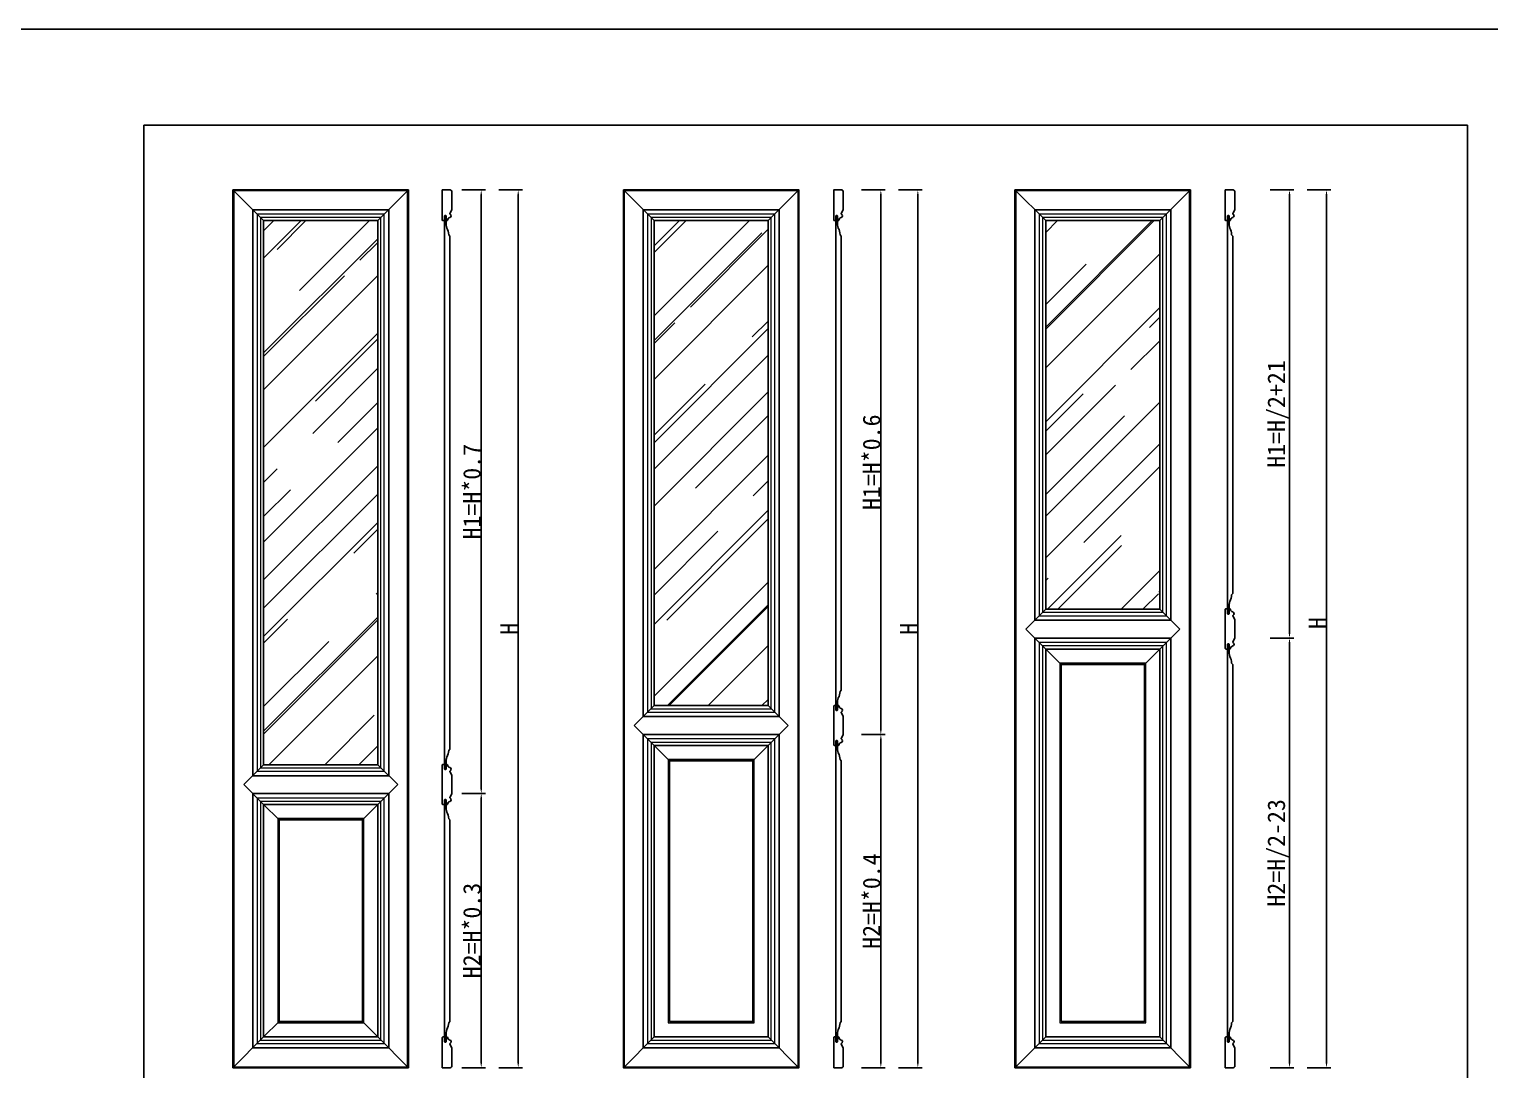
# Model space of a CAD drawing. Header units: millimetres. Extents: x 85186 to 129000, y -77269 to -36327.
# Drawn here: x 96507 to 99837, y -75413 to -73042 of the extents above; entities that cross this region are included whole.
import ezdxf

# ---------------------------------------------------------------- set-up
doc = ezdxf.new("R2010")
doc.units = ezdxf.units.MM
doc.layers.add('主色线', color=29, linetype='Continuous', lineweight=5)
doc.layers.add('粗实线', color=7, linetype='Continuous')
doc.styles.get("Standard").update_dxf_attribs({"font": 'SimSun.ttf'})
doc.styles.add('ZB_宋体', font='SimSun.ttf')
doc.dimstyles.new('客来福标注小', dxfattribs={"dimscale": 20, "dimtxt": 2, "dimasz": 0.5, "dimexe": 0.5, "dimexo": 0, "dimgap": 0.05, "dimtad": 1, "dimdec": 0, "dimzin": 0, "dimdsep": 46, "dimtxsty": 'Standard', "dimcen": 0, "dimclrd": 256, "dimclre": 256, "dimclrt": 256, "dimadec": 0, "dimazin": 0, "dimtfac": 1, "dimtdec": 0, "dimtofl": 0, "dimtmove": 1, "dimatfit": 3, "dimfxl": 2.2, "dimfxlon": 1, "dimtolj": 1, "dimtzin": 0, "dimarcsym": 0})
pattern_1 = [(45, (-31505.34, -105554.82), (129.31569, 344.84184), [2286, -304.8, 762, -152.4]), (45, (-31415.9, -105357.62), (-251.08796, 35.5618), [457.2, -50.292, 914.4, -114.3]), (45, (-31543.05, -105409.34), (488.16672, 632.56924), [1219.2, -213.36, 609.6, -152.4])]

# ---------------------------------------------------------------- blocks, each defined once
blk = doc.blocks.new('*D3326')
at = {"lineweight": -2, "transparency": 16777216}
for p, q in [((98488.9, -73408), (98542.9, -73408)), ((98532.9, -73418), (98532.9, -75398)), ((98488.9, -75408), (98542.9, -75408))]:
    blk.add_line(p, q, dxfattribs=at)
at = {"transparency": 16777216}
for points in [[(98531.2, -73418), (98534.5, -73418), (98532.9, -73408)], [(98531.2, -75398), (98534.5, -75398), (98532.9, -75408)]]:
    blk.add_solid(points, dxfattribs=at)
at = {"layer": 'Defpoints', "color": 0, "transparency": 16777216}
for p in [(98422.4, -73408), (98422.4, -75408), (98532.9, -75408)]:
    blk.add_point(p, dxfattribs=at)
at = {"transparency": 16777216, "insert": (98511.9, -74408), "char_height": 40, "attachment_point": 5, "rotation": 90, "style": 'ZB_宋体'}
blk.add_mtext('\\A1;H', dxfattribs=at)
blk = doc.blocks.new('*D3327')
at = {"lineweight": -2, "transparency": 16777216}
for p, q in [((98404.5, -74648.9), (98458.5, -74648.9)), ((98448.5, -74658.9), (98448.5, -75398)), ((98404.5, -75408), (98458.5, -75408))]:
    blk.add_line(p, q, dxfattribs=at)
at = {"transparency": 16777216}
for points in [[(98446.8, -74658.9), (98450.2, -74658.9), (98448.5, -74648.9)], [(98446.8, -75398), (98450.2, -75398), (98448.5, -75408)]]:
    blk.add_solid(points, dxfattribs=at)
at = {"layer": 'Defpoints', "color": 0, "transparency": 16777216}
for p in [(98216.7, -74648.9), (98378, -75408), (98448.5, -75408)]:
    blk.add_point(p, dxfattribs=at)
at = {"transparency": 16777216, "insert": (98427.5, -75028.4), "char_height": 40, "attachment_point": 5, "rotation": 90, "style": 'ZB_宋体'}
blk.add_mtext('\\A1;H2=H*0.4', dxfattribs=at)
blk = doc.blocks.new('*D3328')
at = {"lineweight": -2, "transparency": 16777216}
for p, q in [((98404.5, -73408), (98458.5, -73408)), ((98448.5, -74638.9), (98448.5, -73418)), ((98404.5, -74648.9), (98458.5, -74648.9))]:
    blk.add_line(p, q, dxfattribs=at)
at = {"transparency": 16777216}
for points in [[(98446.8, -73418), (98450.2, -73418), (98448.5, -73408)], [(98446.8, -74638.9), (98450.2, -74638.9), (98448.5, -74648.9)]]:
    blk.add_solid(points, dxfattribs=at)
at = {"layer": 'Defpoints', "color": 0, "transparency": 16777216}
for p in [(98318, -73408), (98448.5, -73408), (98216.7, -74648.9)]:
    blk.add_point(p, dxfattribs=at)
at = {"transparency": 16777216, "insert": (98427.5, -74028.4), "char_height": 40, "attachment_point": 5, "rotation": 90, "style": 'ZB_宋体'}
blk.add_mtext('\\A1;H1=H*0.6', dxfattribs=at)
blk = doc.blocks.new('*D3329')
at = {"lineweight": -2, "transparency": 16777216}
for p, q in [((99420.5, -73408), (99474.5, -73408)), ((99464.5, -73418), (99464.5, -75398)), ((99420.5, -75408), (99474.5, -75408))]:
    blk.add_line(p, q, dxfattribs=at)
at = {"transparency": 16777216}
for points in [[(99462.8, -73418), (99466.1, -73418), (99464.5, -73408)], [(99462.8, -75398), (99466.1, -75398), (99464.5, -75408)]]:
    blk.add_solid(points, dxfattribs=at)
at = {"layer": 'Defpoints', "color": 0, "transparency": 16777216}
for p in [(99354, -73408), (99354, -75408), (99464.5, -75408)]:
    blk.add_point(p, dxfattribs=at)
at = {"transparency": 16777216, "insert": (99443.5, -74395), "char_height": 40, "attachment_point": 5, "rotation": 90, "style": 'ZB_宋体'}
blk.add_mtext('\\A1;H', dxfattribs=at)
blk = doc.blocks.new('*D3330')
at = {"lineweight": -2, "transparency": 16777216}
for p, q in [((99336.1, -74429), (99390.1, -74429)), ((99380.1, -74439), (99380.1, -75398)), ((99336.1, -75408), (99390.1, -75408))]:
    blk.add_line(p, q, dxfattribs=at)
at = {"transparency": 16777216}
for points in [[(99378.5, -74439), (99381.8, -74439), (99380.1, -74429)], [(99378.5, -75398), (99381.8, -75398), (99380.1, -75408)]]:
    blk.add_solid(points, dxfattribs=at)
at = {"layer": 'Defpoints', "color": 0, "transparency": 16777216}
for p in [(99109.4, -74429), (99309.6, -75408), (99380.1, -75408)]:
    blk.add_point(p, dxfattribs=at)
at = {"transparency": 16777216, "insert": (99354.8, -74918.5), "char_height": 40, "attachment_point": 5, "rotation": 90, "style": 'ZB_宋体'}
blk.add_mtext('\\A1;H2=H/2-23', dxfattribs=at)
blk = doc.blocks.new('*D3331')
at = {"lineweight": -2, "transparency": 16777216}
for p, q in [((99336.1, -73408), (99390.1, -73408)), ((99380.1, -74419), (99380.1, -73418)), ((99336.1, -74429), (99390.1, -74429))]:
    blk.add_line(p, q, dxfattribs=at)
at = {"transparency": 16777216}
for points in [[(99378.5, -73418), (99381.8, -73418), (99380.1, -73408)], [(99378.5, -74419), (99381.8, -74419), (99380.1, -74429)]]:
    blk.add_solid(points, dxfattribs=at)
at = {"layer": 'Defpoints', "color": 0, "transparency": 16777216}
for p in [(99249.6, -73408), (99380.1, -73408), (99109.4, -74429)]:
    blk.add_point(p, dxfattribs=at)
at = {"transparency": 16777216, "insert": (99354.8, -73918.5), "char_height": 40, "attachment_point": 5, "rotation": 90, "style": 'ZB_宋体'}
blk.add_mtext('\\A1;H1=H/2+21', dxfattribs=at)
blk = doc.blocks.new('*D3332')
at = {"lineweight": -2, "transparency": 16777216}
for p, q in [((97493.5, -74783.1), (97547.5, -74783.1)), ((97537.5, -74793.1), (97537.5, -75398)), ((97493.5, -75408), (97547.5, -75408))]:
    blk.add_line(p, q, dxfattribs=at)
at = {"transparency": 16777216}
for points in [[(97535.8, -74793.1), (97539.2, -74793.1), (97537.5, -74783.1)], [(97535.8, -75398), (97539.2, -75398), (97537.5, -75408)]]:
    blk.add_solid(points, dxfattribs=at)
at = {"layer": 'Defpoints', "color": 0, "transparency": 16777216}
for p in [(97470.8, -74783.1), (97467, -75408), (97537.5, -75408)]:
    blk.add_point(p, dxfattribs=at)
at = {"transparency": 16777216, "insert": (97516.5, -75095.5), "char_height": 40, "attachment_point": 5, "rotation": 90, "style": 'ZB_宋体'}
blk.add_mtext('\\A1;H2=H*0.3', dxfattribs=at)
blk = doc.blocks.new('*D3333')
at = {"lineweight": -2, "transparency": 16777216}
for p, q in [((97493.5, -73408), (97547.5, -73408)), ((97537.5, -74773.1), (97537.5, -73418)), ((97493.5, -74783.1), (97547.5, -74783.1))]:
    blk.add_line(p, q, dxfattribs=at)
at = {"transparency": 16777216}
for points in [[(97535.8, -73418), (97539.2, -73418), (97537.5, -73408)], [(97535.8, -74773.1), (97539.2, -74773.1), (97537.5, -74783.1)]]:
    blk.add_solid(points, dxfattribs=at)
at = {"layer": 'Defpoints', "color": 0, "transparency": 16777216}
for p in [(97407, -73408), (97537.5, -73408), (97470.8, -74783.1)]:
    blk.add_point(p, dxfattribs=at)
at = {"transparency": 16777216, "insert": (97516.5, -74095.5), "char_height": 40, "attachment_point": 5, "rotation": 90, "style": 'ZB_宋体'}
blk.add_mtext('\\A1;H1=H*0.7', dxfattribs=at)
blk = doc.blocks.new('*D3334')
at = {"lineweight": -2, "transparency": 16777216}
for p, q in [((97577.9, -73408), (97631.9, -73408)), ((97621.9, -73418), (97621.9, -75398)), ((97577.9, -75408), (97631.9, -75408))]:
    blk.add_line(p, q, dxfattribs=at)
at = {"transparency": 16777216}
for points in [[(97620.2, -73418), (97623.5, -73418), (97621.9, -73408)], [(97620.2, -75398), (97623.5, -75398), (97621.9, -75408)]]:
    blk.add_solid(points, dxfattribs=at)
at = {"layer": 'Defpoints', "color": 0, "transparency": 16777216}
for p in [(97511.4, -73408), (97511.4, -75408), (97621.9, -75408)]:
    blk.add_point(p, dxfattribs=at)
at = {"transparency": 16777216, "insert": (97600.9, -74408), "char_height": 40, "attachment_point": 5, "rotation": 90, "style": 'ZB_宋体'}
blk.add_mtext('\\A1;H', dxfattribs=at)

msp = doc.modelspace()

# ---------------------------------------------------------------- hatches: boundary and pattern name
h = msp.add_hatch()
h.set_pattern_fill('AR-RROOF', color=4, scale=6, angle=45)
h.set_pattern_definition(pattern_1)
h.paths.add_polyline_path([(97041.492, -74717.602), (97301.586, -74717.602), (97301.586, -73477.959), (97041.492, -73477.959)])
h = msp.add_hatch()
h.set_pattern_fill('AR-RROOF', color=4, scale=6, angle=45)
h.set_pattern_definition(pattern_1)
h.paths.add_polyline_path([(97931.64, -74582.959), (98191.734, -74582.959), (98191.734, -73477.959), (97931.64, -73477.959)])
h = msp.add_hatch()
h.set_pattern_fill('AR-RROOF', color=4, scale=6, angle=45)
h.set_pattern_definition(pattern_1)
h.paths.add_polyline_path([(98824.326, -74363.063), (99084.42, -74363.063), (99084.42, -73477.959), (98824.326, -73477.959)])

# ---------------------------------------------------------------- linework, layer by layer
for p, q in [((85317.176, -73041.753), (128998.287, -73041.753)), ((98078.416, -73260.69), (97283.635, -73260.69)), ((98409.878, -73260.69), (98078.416, -73260.69)), ((98078.416, -73260.69), (99223.548, -73260.69)), ((99223.548, -73260.69), (98409.878, -73260.69)), ((99785.631, -73260.69), (99223.548, -73260.69)), ((99785.631, -73260.69), (99223.548, -73260.69))]:
    msp.add_line(p, q)
at = {"color": 0}
for p, q in [((99785.631, -73260.69), (96768.532, -73260.69)), ((96768.532, -73260.69), (99785.631, -73260.69)), ((99785.631, -73260.69), (96768.532, -73260.69))]:
    msp.add_line(p, q, dxfattribs=at)
at = {"color": 250}
for p, q in [((97041.492, -73477.959), (96971.492, -73407.959)), ((97301.586, -73477.959), (97371.586, -73407.959)), ((97931.64, -73477.959), (97861.64, -73407.959)), ((98191.734, -73477.959), (98261.734, -73407.959)), ((98824.326, -73477.959), (98754.326, -73407.959)), ((99084.42, -73477.959), (99154.42, -73407.959)), ((98824.326, -74363.063), (98778.848, -74408.541)), ((99084.42, -74363.063), (99129.898, -74408.541)), ((98824.326, -74454.019), (98778.848, -74408.541)), ((99084.42, -74454.019), (99129.898, -74408.541)), ((98824.326, -74454.019), (98859.326, -74489.019)), ((99049.42, -74489.019), (99084.42, -74454.019)), ((97931.64, -74582.959), (97886.162, -74628.438)), ((98191.734, -74582.959), (98237.212, -74628.438)), ((97931.64, -74673.916), (97886.162, -74628.438)), ((98191.734, -74673.916), (98237.212, -74628.438)), ((97931.64, -74673.916), (97966.64, -74708.916)), ((98156.734, -74708.916), (98191.734, -74673.916)), ((97041.492, -74717.602), (96996.014, -74763.08)), ((97301.586, -74717.602), (97347.065, -74763.08)), ((97041.492, -74808.558), (96996.014, -74763.08)), ((97301.586, -74808.558), (97347.065, -74763.08)), ((97041.492, -74808.558), (97076.492, -74843.558)), ((97266.586, -74843.558), (97301.586, -74808.558)), ((97076.492, -75302.959), (97041.492, -75337.959)), ((97266.586, -75302.959), (97301.586, -75337.959)), ((97041.492, -75337.959), (96971.492, -75407.959)), ((97301.586, -75337.959), (97371.586, -75407.959)), ((97931.64, -75337.959), (97861.64, -75407.959)), ((98191.734, -75337.959), (98261.734, -75407.959)), ((98824.326, -75337.959), (98754.326, -75407.959)), ((99084.42, -75337.959), (99154.42, -75407.959))]:
    msp.add_line(p, q, dxfattribs=at)
at = {"color": 2}
for p, q in [((97453.834, -74727.784), (97453.834, -73471.259)), ((97453.834, -73471.259), (97457.834, -73471.259)), ((97457.834, -73471.259), (97457.834, -73487.959)), ((98346.018, -74593.141), (98346.018, -73471.259)), ((98346.018, -73471.259), (98350.018, -73471.259)), ((98350.018, -73471.259), (98350.018, -73487.959)), ((99238.704, -74373.245), (99238.704, -73471.259)), ((99238.704, -73471.259), (99242.704, -73471.259)), ((99242.704, -73471.259), (99242.704, -73487.959)), ((97463.334, -73509.957), (97465.834, -73512.959)), ((97465.834, -73512.959), (97465.834, -74682.084)), ((98355.517, -73509.957), (98358.017, -73512.959)), ((98358.017, -73512.959), (98358.017, -74547.441)), ((99248.203, -73509.957), (99250.703, -73512.959)), ((99250.703, -73512.959), (99250.703, -74327.545)), ((99250.703, -74327.545), (99248.203, -74330.547)), ((99234.653, -74362.545), (99233.653, -74363.545)), ((99233.653, -74363.545), (99233.653, -74432.545)), ((99237.704, -74362.545), (99234.653, -74362.545)), ((99238.704, -74364.045), (99237.704, -74362.545)), ((99238.704, -74373.245), (99238.704, -74364.045)), ((99242.704, -74369.245), (99238.704, -74369.245)), ((99239.704, -74374.245), (99238.704, -74373.245)), ((99241.704, -74374.245), (99239.704, -74374.245)), ((99242.704, -74373.245), (99241.704, -74374.245)), ((99242.704, -74352.545), (99242.704, -74369.245)), ((99242.704, -74369.245), (99242.704, -74354.138)), ((99242.704, -74354.138), (99242.704, -74369.245)), ((99242.704, -74369.245), (99242.704, -74360.345)), ((99243.704, -74362.545), (99242.704, -74364.045)), ((99242.704, -74364.045), (99242.704, -74373.245)), ((99244.311, -74362.545), (99243.704, -74362.545)), ((99250.653, -74378.286), (99250.653, -74378.235)), ((99255.401, -74387.092), (99250.778, -74378.771)), ((99255.653, -74402.545), (99255.653, -74388.063)), ((99255.653, -74428.517), (99255.653, -74388.063)), ((99255.653, -74414.036), (99255.653, -74428.517)), ((99233.653, -74453.036), (99233.653, -74426.036)), ((99239.704, -74442.336), (99238.704, -74443.336)), ((99238.704, -75344.659), (99238.704, -74443.336)), ((99238.704, -74443.336), (99238.704, -74452.536)), ((99242.704, -74447.336), (99238.704, -74447.336)), ((99241.704, -74442.336), (99239.704, -74442.336)), ((99242.704, -74443.336), (99241.704, -74442.336)), ((99242.704, -74452.536), (99242.704, -74443.336)), ((99242.704, -74447.336), (99242.704, -74462.443)), ((99242.704, -74462.443), (99242.704, -74447.336)), ((99242.704, -74464.036), (99242.704, -74447.336)), ((99242.704, -74447.336), (99242.704, -74456.236)), ((99250.653, -74438.295), (99250.653, -74438.345)), ((99255.401, -74429.489), (99250.778, -74437.809)), ((99234.653, -74454.036), (99233.653, -74453.036)), ((99237.704, -74454.036), (99234.653, -74454.036)), ((99238.704, -74452.536), (99237.704, -74454.036)), ((99243.704, -74454.036), (99242.704, -74452.536)), ((99244.311, -74454.036), (99243.704, -74454.036)), ((99250.703, -74489.036), (99248.203, -74486.033)), ((99250.703, -74489.036), (99250.703, -75302.959)), ((98358.017, -74547.441), (98355.517, -74550.443)), ((98341.967, -74582.441), (98340.967, -74583.441)), ((98340.967, -74583.441), (98340.967, -74652.441)), ((98345.018, -74582.441), (98341.967, -74582.441)), ((98346.018, -74583.941), (98345.018, -74582.441)), ((98346.018, -74593.141), (98346.018, -74583.941)), ((98350.018, -74572.441), (98350.018, -74589.141)), ((98350.018, -74589.141), (98350.018, -74574.034)), ((98350.018, -74574.034), (98350.018, -74589.141)), ((98350.018, -74589.141), (98350.018, -74580.241)), ((98351.018, -74582.441), (98350.018, -74583.941)), ((98350.018, -74583.941), (98350.018, -74593.141)), ((98351.625, -74582.441), (98351.018, -74582.441)), ((98350.018, -74589.141), (98346.018, -74589.141)), ((98347.018, -74594.141), (98346.018, -74593.141)), ((98349.018, -74594.141), (98347.018, -74594.141)), ((98350.018, -74593.141), (98349.018, -74594.141)), ((98357.967, -74598.182), (98357.967, -74598.132)), ((98362.715, -74606.988), (98358.093, -74598.668)), ((98362.967, -74622.441), (98362.967, -74607.959)), ((98362.967, -74648.414), (98362.967, -74607.959)), ((98340.967, -74672.932), (98340.967, -74645.932)), ((98362.715, -74649.385), (98358.093, -74657.706)), ((98362.967, -74633.932), (98362.967, -74648.414)), ((97465.834, -74682.084), (97463.334, -74685.086)), ((98341.967, -74673.932), (98340.967, -74672.932)), ((98345.018, -74673.932), (98341.967, -74673.932)), ((98346.018, -74672.432), (98345.018, -74673.932)), ((98347.018, -74662.232), (98346.018, -74663.232)), ((98346.018, -75344.659), (98346.018, -74663.232)), ((98346.018, -74663.232), (98346.018, -74672.432)), ((98350.018, -74667.232), (98346.018, -74667.232)), ((98349.018, -74662.232), (98347.018, -74662.232)), ((98350.018, -74663.232), (98349.018, -74662.232)), ((98350.018, -74672.432), (98350.018, -74663.232)), ((98350.018, -74667.232), (98350.018, -74682.339)), ((98350.018, -74682.339), (98350.018, -74667.232)), ((98350.018, -74683.932), (98350.018, -74667.232)), ((98350.018, -74667.232), (98350.018, -74676.132)), ((98351.018, -74673.932), (98350.018, -74672.432)), ((98351.625, -74673.932), (98351.018, -74673.932)), ((98357.967, -74658.191), (98357.967, -74658.242)), ((97449.783, -74717.084), (97448.783, -74718.084)), ((97448.783, -74718.084), (97448.783, -74787.084)), ((97452.834, -74717.084), (97449.783, -74717.084)), ((97453.834, -74718.584), (97452.834, -74717.084)), ((97457.834, -74707.084), (97457.834, -74723.784)), ((97457.834, -74723.784), (97457.834, -74708.677)), ((97457.834, -74708.677), (97457.834, -74723.784)), ((97457.834, -74723.784), (97457.834, -74714.884)), ((97458.834, -74717.084), (97457.834, -74718.584)), ((97459.441, -74717.084), (97458.834, -74717.084)), ((98358.017, -74708.932), (98355.517, -74705.93)), ((98358.017, -74708.932), (98358.017, -75302.959)), ((97453.834, -74727.784), (97453.834, -74718.584)), ((97457.834, -74723.784), (97453.834, -74723.784)), ((97454.834, -74728.784), (97453.834, -74727.784)), ((97456.834, -74728.784), (97454.834, -74728.784)), ((97457.834, -74727.784), (97456.834, -74728.784)), ((97457.834, -74718.584), (97457.834, -74727.784)), ((97465.783, -74732.825), (97465.783, -74732.774)), ((97470.531, -74741.631), (97465.909, -74733.31)), ((97470.783, -74757.084), (97470.783, -74742.602)), ((97470.783, -74783.057), (97470.783, -74742.602)), ((97448.783, -74807.575), (97448.783, -74780.575)), ((97470.531, -74784.028), (97465.909, -74792.348)), ((97470.783, -74768.575), (97470.783, -74783.057)), ((97449.783, -74808.575), (97448.783, -74807.575)), ((97452.834, -74808.575), (97449.783, -74808.575)), ((97453.834, -74807.075), (97452.834, -74808.575)), ((97454.834, -74796.875), (97453.834, -74797.875)), ((97453.834, -75344.659), (97453.834, -74797.875)), ((97453.834, -74797.875), (97453.834, -74807.075)), ((97457.834, -74801.875), (97453.834, -74801.875)), ((97456.834, -74796.875), (97454.834, -74796.875)), ((97457.834, -74797.875), (97456.834, -74796.875)), ((97457.834, -74807.075), (97457.834, -74797.875)), ((97457.834, -74801.875), (97457.834, -74816.982)), ((97457.834, -74816.982), (97457.834, -74801.875)), ((97457.834, -74818.575), (97457.834, -74801.875)), ((97457.834, -74801.875), (97457.834, -74810.775)), ((97458.834, -74808.575), (97457.834, -74807.075)), ((97459.441, -74808.575), (97458.834, -74808.575)), ((97465.783, -74792.834), (97465.783, -74792.884)), ((97465.834, -74843.575), (97463.334, -74840.573)), ((97465.834, -74843.575), (97465.834, -75302.959)), ((97465.834, -75302.959), (97463.334, -75305.962)), ((98358.017, -75302.959), (98355.517, -75305.962)), ((99250.703, -75302.959), (99248.203, -75305.962)), ((97449.783, -75337.959), (97448.783, -75338.959)), ((97448.783, -75338.959), (97448.783, -75407.959)), ((97452.834, -75337.959), (97449.783, -75337.959)), ((97453.834, -75339.459), (97452.834, -75337.959)), ((97453.834, -75348.659), (97453.834, -75339.459)), ((97457.834, -75344.659), (97453.834, -75344.659)), ((97454.834, -75349.659), (97453.834, -75348.659)), ((97456.834, -75349.659), (97454.834, -75349.659)), ((97457.834, -75348.659), (97456.834, -75349.659)), ((97457.834, -75327.96), (97457.834, -75344.659)), ((97457.834, -75344.659), (97457.834, -75329.553)), ((97457.834, -75329.553), (97457.834, -75344.659)), ((97457.834, -75344.659), (97457.834, -75335.759)), ((97458.834, -75337.959), (97457.834, -75339.459)), ((97457.834, -75339.459), (97457.834, -75348.659)), ((97459.441, -75337.959), (97458.834, -75337.959)), ((98341.967, -75337.959), (98340.967, -75338.959)), ((98340.967, -75338.959), (98340.967, -75407.959)), ((98345.018, -75337.959), (98341.967, -75337.959)), ((98346.018, -75339.459), (98345.018, -75337.959)), ((98346.018, -75348.659), (98346.018, -75339.459)), ((98350.018, -75344.659), (98346.018, -75344.659)), ((98347.018, -75349.659), (98346.018, -75348.659)), ((98349.018, -75349.659), (98347.018, -75349.659)), ((98350.018, -75348.659), (98349.018, -75349.659)), ((98350.018, -75327.96), (98350.018, -75344.659)), ((98350.018, -75344.659), (98350.018, -75329.553)), ((98350.018, -75329.553), (98350.018, -75344.659)), ((98350.018, -75344.659), (98350.018, -75335.759)), ((98351.018, -75337.959), (98350.018, -75339.459)), ((98350.018, -75339.459), (98350.018, -75348.659)), ((98351.625, -75337.959), (98351.018, -75337.959)), ((99234.653, -75337.959), (99233.653, -75338.959)), ((99233.653, -75338.959), (99233.653, -75407.959)), ((99237.704, -75337.959), (99234.653, -75337.959)), ((99238.704, -75339.459), (99237.704, -75337.959)), ((99238.704, -75348.659), (99238.704, -75339.459)), ((99242.704, -75344.659), (99238.704, -75344.659)), ((99239.704, -75349.659), (99238.704, -75348.659)), ((99241.704, -75349.659), (99239.704, -75349.659)), ((99242.704, -75348.659), (99241.704, -75349.659)), ((99242.704, -75327.96), (99242.704, -75344.659)), ((99242.704, -75344.659), (99242.704, -75329.553)), ((99242.704, -75329.553), (99242.704, -75344.659)), ((99242.704, -75344.659), (99242.704, -75335.759)), ((99243.704, -75337.959), (99242.704, -75339.459)), ((99242.704, -75339.459), (99242.704, -75348.659)), ((99244.311, -75337.959), (99243.704, -75337.959)), ((97465.783, -75353.7), (97465.783, -75353.65)), ((97470.531, -75362.506), (97465.909, -75354.186)), ((97470.783, -75377.959), (97470.783, -75363.478)), ((97470.783, -75404.959), (97470.783, -75363.478)), ((98357.967, -75353.7), (98357.967, -75353.65)), ((98362.715, -75362.506), (98358.093, -75354.186)), ((98362.967, -75377.959), (98362.967, -75363.478)), ((98362.967, -75404.959), (98362.967, -75363.478)), ((99250.653, -75353.7), (99250.653, -75353.65)), ((99255.401, -75362.506), (99250.778, -75354.186)), ((99255.653, -75377.959), (99255.653, -75363.478)), ((99255.653, -75404.959), (99255.653, -75363.478)), ((97448.783, -75407.959), (97467.783, -75407.959)), ((97468.783, -75406.959), (97468.783, -75405.959)), ((97468.783, -75405.959), (97469.783, -75405.959)), ((98340.967, -75407.959), (98359.967, -75407.959)), ((98360.967, -75406.959), (98360.967, -75405.959)), ((98360.967, -75405.959), (98361.967, -75405.959)), ((99233.653, -75407.959), (99252.653, -75407.959)), ((99253.653, -75406.959), (99253.653, -75405.959)), ((99253.653, -75405.959), (99254.653, -75405.959))]:
    msp.add_line(p, q, dxfattribs=at)
at = {"color": 0}
msp.add_lwpolyline([(96768.532, -73260.69), (99785.631, -73260.69), (99785.631, -76149.384), (96768.532, -76149.384)], close=True, dxfattribs=at)
at = {"color": 2}
for points in [[(97470.783, -73437.959), (97470.783, -73452.441, -0.12745819), (97470.531, -73453.413), (97465.909, -73461.733, 0.12745819), (97465.783, -73462.219), (97465.783, -73462.269, 0.29244953), (97466.364, -73463.177, -0.69337529), (97465.783, -73470.959, 0.28190012), (97460.428, -73477.124, -0.36647764), (97459.441, -73477.959), (97458.834, -73477.959), (97457.834, -73476.459), (97457.834, -73467.259), (97456.834, -73466.259), (97454.834, -73466.259), (97453.834, -73467.259), (97453.834, -73476.459), (97452.834, -73477.959), (97449.783, -73477.959), (97448.783, -73476.959), (97448.783, -73407.959), (97467.783, -73407.959, -0.41421356), (97468.783, -73408.959), (97468.783, -73409.959), (97469.783, -73409.959, -0.41421356), (97470.783, -73410.959), (97470.783, -73452.441)], [(98362.967, -73437.959), (98362.967, -73452.441, -0.12745819), (98362.715, -73453.413), (98358.093, -73461.733, 0.12745819), (98357.967, -73462.219), (98357.967, -73462.269, 0.29244953), (98358.547, -73463.177, -0.69337529), (98357.967, -73470.959, 0.28190012), (98352.612, -73477.124, -0.36647764), (98351.625, -73477.959), (98351.018, -73477.959), (98350.018, -73476.459), (98350.018, -73467.259), (98349.018, -73466.259), (98347.018, -73466.259), (98346.018, -73467.259), (98346.018, -73476.459), (98345.018, -73477.959), (98341.967, -73477.959), (98340.967, -73476.959), (98340.967, -73407.959), (98359.967, -73407.959, -0.41421356), (98360.967, -73408.959), (98360.967, -73409.959), (98361.967, -73409.959, -0.41421356), (98362.967, -73410.959), (98362.967, -73452.441)], [(99255.653, -73437.959), (99255.653, -73452.441, -0.12745819), (99255.401, -73453.413), (99250.778, -73461.733, 0.12745819), (99250.653, -73462.219), (99250.653, -73462.269, 0.29244953), (99251.233, -73463.177, -0.69337529), (99250.653, -73470.959, 0.28190012), (99245.297, -73477.124, -0.36647764), (99244.311, -73477.959), (99243.704, -73477.959), (99242.704, -73476.459), (99242.704, -73467.259), (99241.704, -73466.259), (99239.704, -73466.259), (99238.704, -73467.259), (99238.704, -73476.459), (99237.704, -73477.959), (99234.653, -73477.959), (99233.653, -73476.959), (99233.653, -73407.959), (99252.653, -73407.959, -0.41421356), (99253.653, -73408.959), (99253.653, -73409.959), (99254.653, -73409.959, -0.41421356), (99255.653, -73410.959), (99255.653, -73452.441)]]:
    msp.add_lwpolyline(points, format="xyb", dxfattribs=at)
for centre, radius, start, end in [((97473.834, -73487.959), 16, 180, 205.288905), ((97426.268, -73511.553), 37.099, 2.464531, 26.853529), ((98366.018, -73487.959), 16, 180, 205.288905), ((98318.452, -73511.553), 37.099, 2.464531, 26.853529), ((99258.704, -73487.959), 16, 180, 205.288905), ((99211.138, -73511.553), 37.099, 2.464531, 26.853529), ((99258.704, -74352.545), 16, 154.711095, 180), ((99211.138, -74328.952), 37.099, 333.146471, 357.535469), ((99244.311, -74363.545), 1, 9.492976, 90), ((99253.008, -74362.09), 7.817, 189.492976, 252.465579), ((99249.486, -74373.545), 4.167, 294.793863, 73.739795), ((99251.653, -74378.235), 1, 114.793856, 179.999993), ((99251.653, -74378.286), 1, 180, 209.054604), ((99253.653, -74388.063), 2, 360, 29.054604), ((99253.008, -74454.49), 7.817, 107.534421, 170.507024), ((99251.653, -74438.295), 1, 150.945396, 180), ((99251.653, -74438.345), 1, 180.000007, 245.206144), ((99249.486, -74443.036), 4.167, 286.260205, 65.206137), ((99253.653, -74428.517), 2, 330.945396, 0), ((99258.704, -74464.036), 16, 180, 205.288905), ((99211.138, -74487.629), 37.099, 2.464531, 26.853529), ((99244.311, -74453.036), 1, 270, 350.507024), ((98318.452, -74548.848), 37.099, 333.146471, 357.535469), ((98366.018, -74572.441), 16, 154.711095, 180), ((98351.625, -74583.441), 1, 9.492976, 90), ((98360.322, -74581.987), 7.817, 189.492976, 252.465579), ((98356.8, -74593.441), 4.167, 294.793863, 73.739795), ((98358.967, -74598.132), 1, 114.793856, 179.999993), ((98358.967, -74598.182), 1, 180, 209.054604), ((98360.967, -74607.959), 2, 360, 29.054604), ((98360.967, -74648.414), 2, 330.945396, 0), ((98366.018, -74683.932), 16, 180, 205.288905), ((98351.625, -74672.932), 1, 270, 350.507024), ((98360.322, -74674.387), 7.817, 107.534421, 170.507024), ((98358.967, -74658.191), 1, 150.945396, 180), ((98358.967, -74658.242), 1, 180.000007, 245.206144), ((98356.8, -74662.932), 4.167, 286.260205, 65.206137), ((97473.834, -74707.084), 16, 154.711095, 180), ((97426.268, -74683.491), 37.099, 333.146471, 357.535469), ((97459.441, -74718.084), 1, 9.492976, 90), ((97468.138, -74716.63), 7.817, 189.492976, 252.465579), ((98318.452, -74707.525), 37.099, 2.464531, 26.853529), ((97464.616, -74728.084), 4.167, 294.793863, 73.739795), ((97466.783, -74732.774), 1, 114.793856, 179.999993), ((97466.783, -74732.825), 1, 180, 209.054604), ((97468.783, -74742.602), 2, 360, 29.054604), ((97468.783, -74783.057), 2, 330.945396, 0), ((97459.441, -74807.575), 1, 270, 350.507024), ((97468.138, -74809.029), 7.817, 107.534421, 170.507024), ((97466.783, -74792.834), 1, 150.945396, 180), ((97466.783, -74792.884), 1, 180.000007, 245.206144), ((97464.616, -74797.575), 4.167, 286.260205, 65.206137), ((97473.834, -74818.575), 16, 180, 205.288905), ((97426.268, -74842.168), 37.099, 2.464531, 26.853529), ((97426.268, -75304.366), 37.099, 333.146471, 357.535469), ((98318.452, -75304.366), 37.099, 333.146471, 357.535469), ((99211.138, -75304.366), 37.099, 333.146471, 357.535469), ((97473.834, -75327.96), 16, 154.711095, 180), ((97459.441, -75338.959), 1, 9.492976, 90), ((97468.138, -75337.505), 7.817, 189.492976, 252.465579), ((97464.616, -75348.959), 4.167, 294.793863, 73.739795), ((98366.018, -75327.96), 16, 154.711095, 180), ((98351.625, -75338.959), 1, 9.492976, 90), ((98360.322, -75337.505), 7.817, 189.492976, 252.465579), ((98356.8, -75348.959), 4.167, 294.793863, 73.739795), ((99258.704, -75327.96), 16, 154.711095, 180), ((99244.311, -75338.959), 1, 9.492976, 90), ((99253.008, -75337.505), 7.817, 189.492976, 252.465579), ((99249.486, -75348.959), 4.167, 294.793863, 73.739795), ((97466.783, -75353.65), 1, 114.793856, 179.999993), ((97466.783, -75353.7), 1, 180, 209.054604), ((97468.783, -75363.478), 2, 360, 29.054604), ((98358.967, -75353.65), 1, 114.793856, 179.999993), ((98358.967, -75353.7), 1, 180, 209.054604), ((98360.967, -75363.478), 2, 360, 29.054604), ((99251.653, -75353.65), 1, 114.793856, 179.999993), ((99251.653, -75353.7), 1, 180, 209.054604), ((99253.653, -75363.478), 2, 360, 29.054604), ((97467.783, -75406.959), 1, 270, 0), ((97469.783, -75404.959), 1, 270, 0), ((98359.967, -75406.959), 1, 270, 0), ((98361.967, -75404.959), 1, 270, 0), ((99252.653, -75406.959), 1, 270, 0), ((99254.653, -75404.959), 1, 270, 0)]:
    msp.add_arc(centre, radius, start, end, dxfattribs=at)
at = {"layer": '主色线', "color": 250}
for p, q in [((97369.586, -73409.959), (96973.492, -73409.959)), ((96973.492, -73409.959), (96973.492, -74785.602)), ((97369.586, -74785.602), (97369.586, -73409.959)), ((98259.734, -73409.959), (97863.64, -73409.959)), ((97863.64, -73409.959), (97863.64, -74650.959)), ((98259.734, -74650.959), (98259.734, -73409.959)), ((99152.42, -73409.959), (98756.326, -73409.959)), ((98756.326, -73409.959), (98756.326, -74431.063)), ((99152.42, -74431.063), (99152.42, -73409.959)), ((98756.326, -74395.875), (98756.326, -75405.959)), ((99152.42, -75405.959), (99152.42, -74395.875)), ((97863.64, -74615.771), (97863.64, -75405.959)), ((98259.734, -75405.959), (98259.734, -74615.771)), ((96973.492, -74750.414), (96973.492, -75405.959)), ((97369.586, -75405.959), (97369.586, -74750.414)), ((96973.492, -75405.959), (97369.586, -75405.959)), ((97863.64, -75405.959), (98259.734, -75405.959)), ((98756.326, -75405.959), (99152.42, -75405.959))]:
    msp.add_line(p, q, dxfattribs=at)
for points in [[(97026.492, -74732.602), (97316.586, -74732.602), (97316.586, -73462.959), (97026.492, -73462.959)], [(97034.492, -74724.602), (97308.586, -74724.602), (97308.586, -73470.959), (97034.492, -73470.959)], [(97916.64, -74597.959), (98206.734, -74597.959), (98206.734, -73462.959), (97916.64, -73462.959)], [(97924.64, -74589.959), (98198.734, -74589.959), (98198.734, -73470.959), (97924.64, -73470.959)], [(98809.326, -74378.063), (99099.42, -74378.063), (99099.42, -73462.959), (98809.326, -73462.959)], [(98817.326, -74370.063), (99091.42, -74370.063), (99091.42, -73470.959), (98817.326, -73470.959)], [(98809.326, -75352.959), (99099.42, -75352.959), (99099.42, -74439.019), (98809.326, -74439.019)], [(98817.326, -75344.959), (99091.42, -75344.959), (99091.42, -74447.019), (98817.326, -74447.019)], [(98856.324, -75305.962), (99052.422, -75305.962), (99052.422, -74486.017), (98856.324, -74486.017)], [(97916.64, -75352.959), (98206.734, -75352.959), (98206.734, -74658.916), (97916.64, -74658.916)], [(97924.64, -75344.959), (98198.734, -75344.959), (98198.734, -74666.916), (97924.64, -74666.916)], [(97963.638, -75305.962), (98159.737, -75305.962), (98159.737, -74705.913), (97963.638, -74705.913)], [(97026.492, -75352.959), (97316.586, -75352.959), (97316.586, -74793.558), (97026.492, -74793.558)], [(97034.492, -75344.959), (97308.586, -75344.959), (97308.586, -74801.558), (97034.492, -74801.558)], [(97073.49, -75305.962), (97269.589, -75305.962), (97269.589, -74840.556), (97073.49, -74840.556)]]:
    msp.add_lwpolyline(points, close=True, dxfattribs=at)
at = {"layer": '粗实线'}
for points in [[(96971.492, -73407.959), (97371.586, -73407.959), (97371.586, -75407.959), (96971.492, -75407.959)], [(97861.64, -73407.959), (98261.734, -73407.959), (98261.734, -75407.959), (97861.64, -75407.959)], [(98754.326, -73407.959), (99154.42, -73407.959), (99154.42, -75407.959), (98754.326, -75407.959)], [(98754.326, -73407.959), (99154.42, -73407.959), (99154.42, -75407.959), (98754.326, -75407.959)], [(97016.492, -74742.602), (97326.586, -74742.602), (97326.586, -73452.959), (97016.492, -73452.959)], [(97041.492, -74717.602), (97301.586, -74717.602), (97301.586, -73477.959), (97041.492, -73477.959)], [(97906.64, -74607.959), (98216.734, -74607.959), (98216.734, -73452.959), (97906.64, -73452.959)], [(97931.64, -74582.959), (98191.734, -74582.959), (98191.734, -73477.959), (97931.64, -73477.959)], [(98799.326, -74388.063), (99109.42, -74388.063), (99109.42, -73452.959), (98799.326, -73452.959)], [(98824.326, -74363.063), (99084.42, -74363.063), (99084.42, -73477.959), (98824.326, -73477.959)], [(98799.326, -75362.959), (99109.42, -75362.959), (99109.42, -74429.019), (98799.326, -74429.019)], [(98824.326, -75337.959), (99084.42, -75337.959), (99084.42, -74454.019), (98824.326, -74454.019)], [(98859.326, -75302.959), (99049.42, -75302.959), (99049.42, -74489.019), (98859.326, -74489.019)], [(97906.64, -75362.959), (98216.734, -75362.959), (98216.734, -74648.916), (97906.64, -74648.916)], [(97931.64, -75337.959), (98191.734, -75337.959), (98191.734, -74673.916), (97931.64, -74673.916)], [(97966.64, -75302.959), (98156.734, -75302.959), (98156.734, -74708.916), (97966.64, -74708.916)], [(97016.492, -75362.959), (97326.586, -75362.959), (97326.586, -74783.558), (97016.492, -74783.558)], [(97041.492, -75337.959), (97301.586, -75337.959), (97301.586, -74808.558), (97041.492, -74808.558)], [(97076.492, -75302.959), (97266.586, -75302.959), (97266.586, -74843.558), (97076.492, -74843.558)]]:
    msp.add_lwpolyline(points, close=True, dxfattribs=at)

# ---------------------------------------------------------------- dimensions: what is measured, and where the dimension line sits
at = {"color": 0}
for base, p1, p2, text, picture, middle in [((97537.498, -73407.959), (97470.783, -74783.057), (97406.984, -73407.959), 'H1=H*0.7', '*D3333', (97516.498, -74095.508)), ((97621.851, -75407.959), (97511.371, -73407.959), (97511.371, -75407.959), 'H', '*D3334', (97600.851, -74407.959)), ((98448.505, -73407.959), (98216.734, -74648.916), (98317.99, -73407.959), 'H1=H*0.6', '*D3328', (98427.505, -74028.438)), ((98532.858, -75407.959), (98422.378, -73407.959), (98422.378, -75407.959), 'H', '*D3326', (98511.858, -74407.959)), ((99380.128, -73407.959), (99109.42, -74429.019), (99249.614, -73407.959), 'H1=H/2+21', '*D3331', (99354.771, -73918.489)), ((99380.128, -75407.959), (99109.42, -74429.019), (99309.614, -75407.959), 'H2=H/2-23', '*D3330', (99354.771, -74918.489)), ((98448.505, -75407.959), (98216.734, -74648.916), (98377.99, -75407.959), 'H2=H*0.4', '*D3327', (98427.505, -75028.438)), ((97537.498, -75407.959), (97470.783, -74783.057), (97466.984, -75407.959), 'H2=H*0.3', '*D3332', (97516.498, -75095.508))]:
    dim = msp.add_linear_dim(base=base, p1=p1, p2=p2, angle=90, text=text, dimstyle='客来福标注小', override={"dimtxsty": 'ZB_宋体'}, dxfattribs=at)
    dim.commit()
    dim.dimension.update_dxf_attribs({"geometry": picture, "text_midpoint": middle})
dim = msp.add_linear_dim(base=(99464.482, -75407.959), p1=(99354.001, -73407.959), p2=(99354.001, -75407.959), angle=90, text='H', dimstyle='客来福标注小', override={"dimtxsty": 'ZB_宋体'}, dxfattribs=at)
dim.commit()
dim.dimension.update_dxf_attribs({"geometry": '*D3329', "text_midpoint": (99464.482, -74394.959), "dimtype": 160})

doc.saveas('drawing.dxf')
